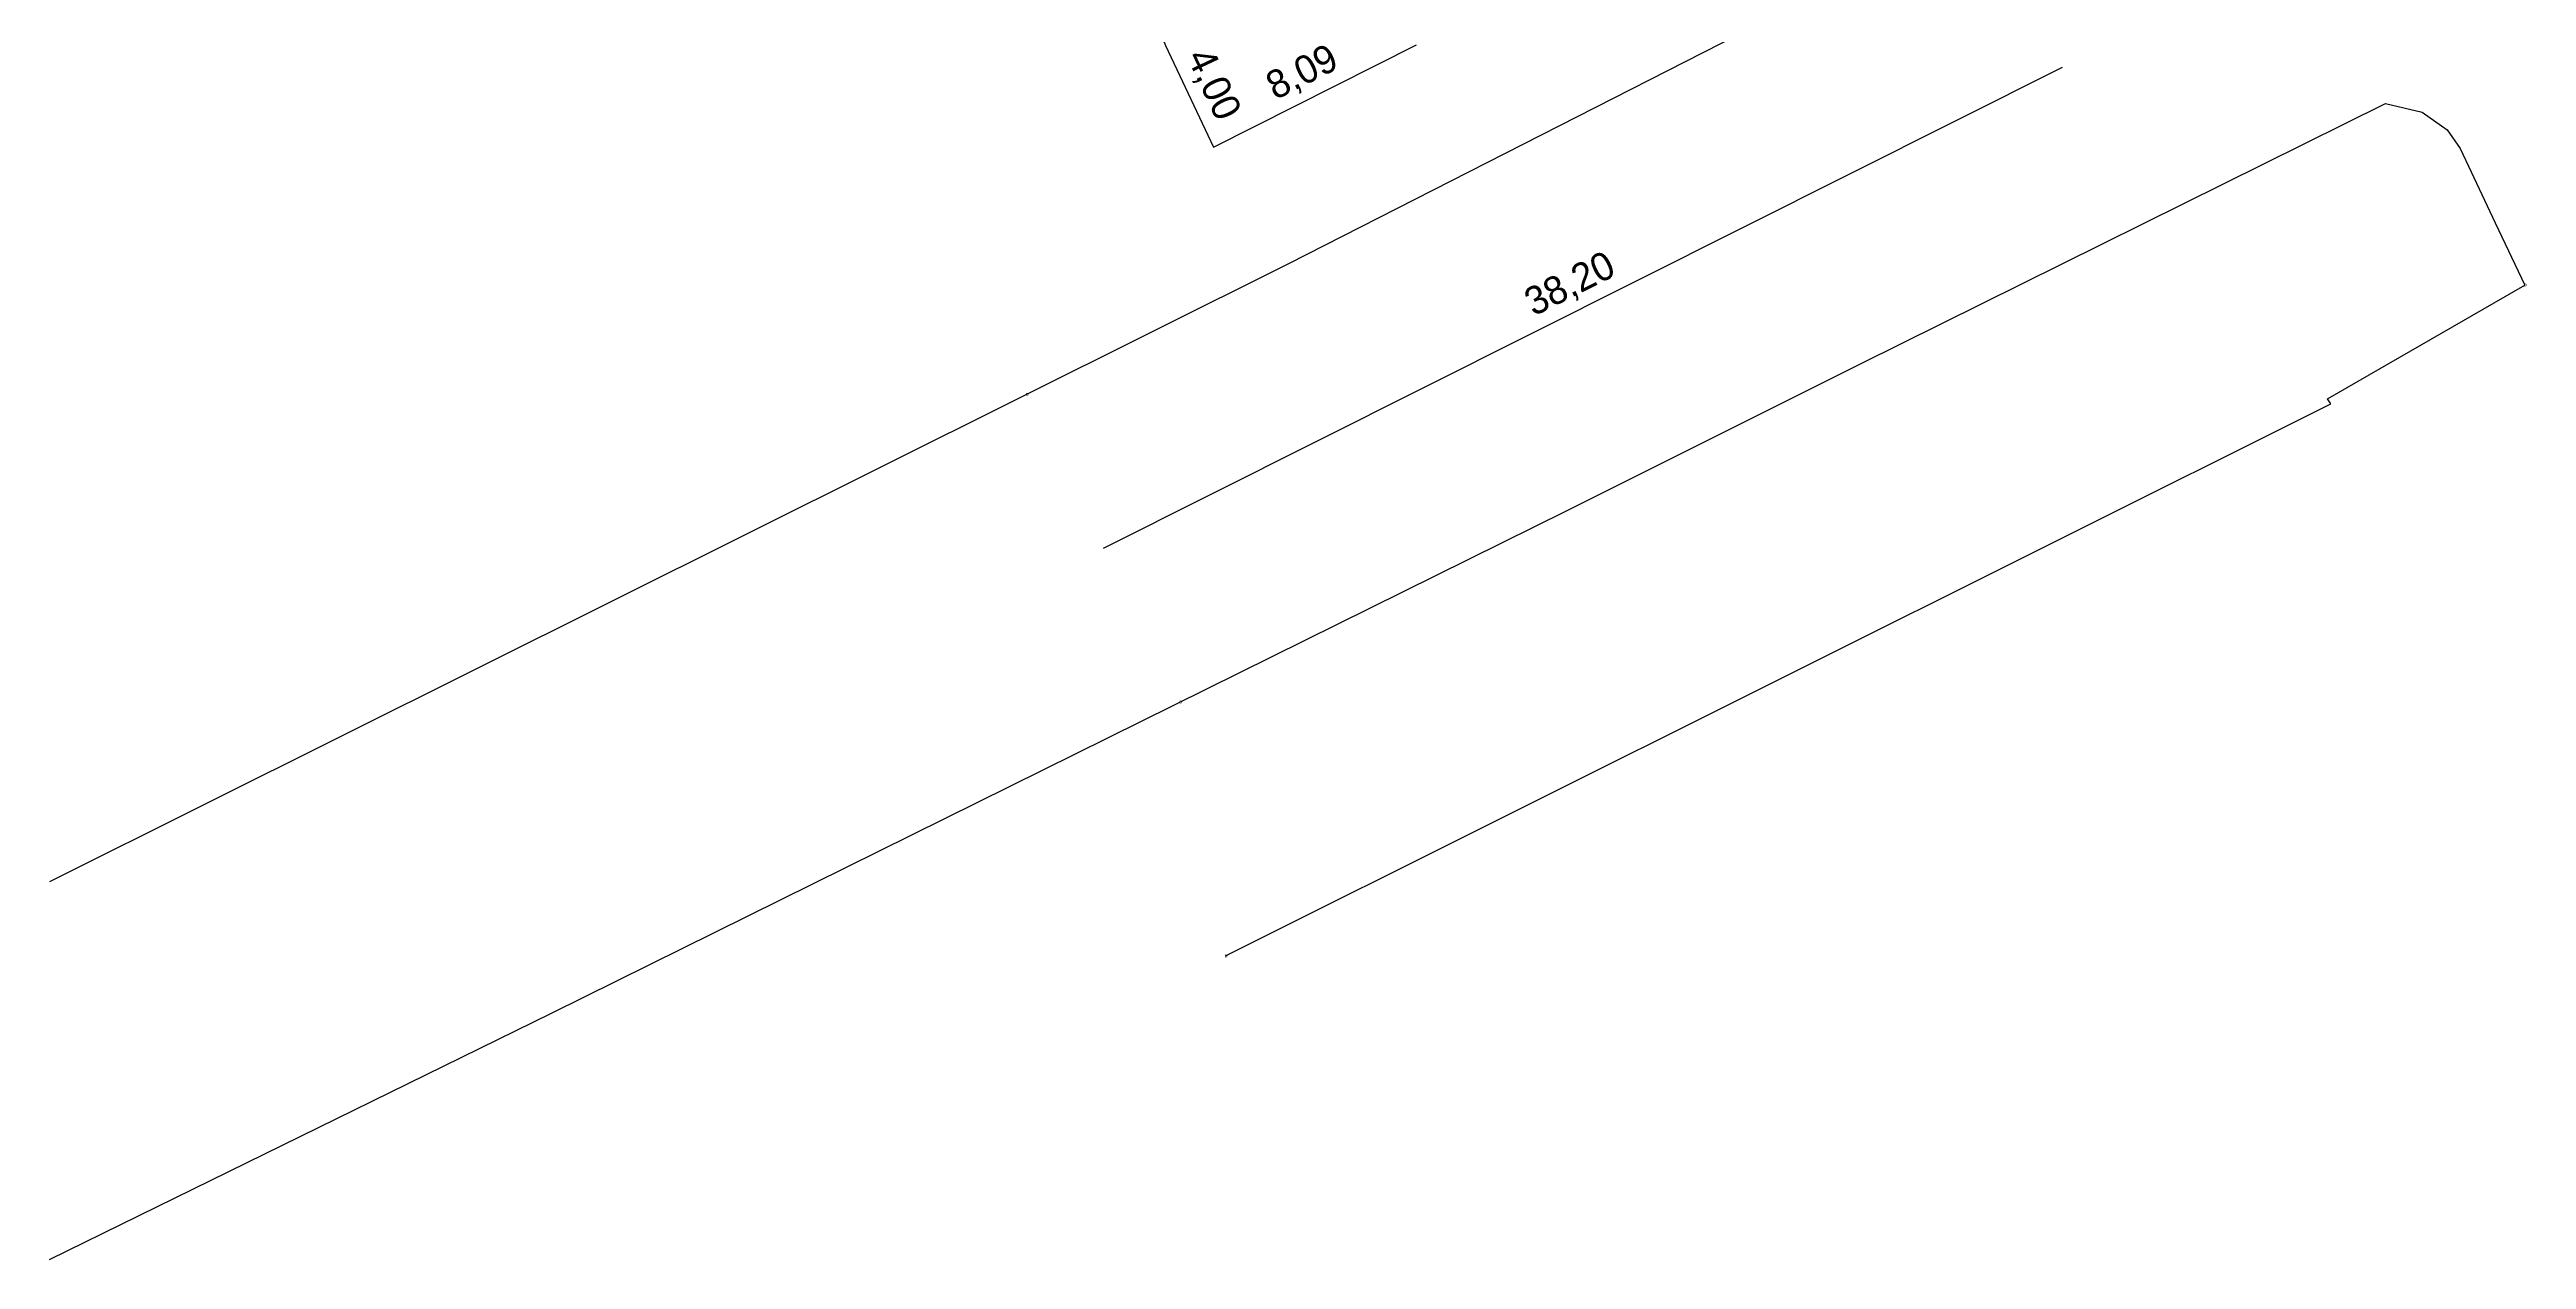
# Model space of a CAD drawing. Extents: x 551216.8 to 551304.9, y 1838827.9 to 1838917.1.
# Drawn here: x 551216.8 to 551304.9, y 1838827.9 to 1838871 of the extents above; entities that cross this region are included whole.
import ezdxf

# ---------------------------------------------------------------- set-up
doc = ezdxf.new("R2010")
doc.units = 0
for name, color, linetype in [('Level 1', 7, 'Continuous'), ('Level 10', 7, 'Continuous'), ('Level 22', 7, 'Continuous'), ('Level 23', 7, 'Continuous'), ('Level 6', 7, 'Continuous')]:
    doc.layers.add(name, color=color, linetype=linetype)

msp = doc.modelspace()

# ---------------------------------------------------------------- linework, layer by layer
at = {"layer": 'Level 10'}
msp.add_line((551254.289, 1838853.231), (551288.433, 1838870.357), dxfattribs=at)
msp.add_lwpolyline([(551237.466, 1838899.179), (551243.09, 1838894.31), (551248.76, 1838889.08), (551250.81, 1838884.79), (551256.498, 1838871.129), (551258.204, 1838867.506), (551265.431, 1838871.149)], dxfattribs=at)
at = {"layer": 'Level 22'}
for points in [[(551303.113, 1838887.961), (551303.89, 1838885.27), (551260.88, 1838863.36), (551222.28, 1838844.1), (551216.769, 1838841.354)], [(551303.113, 1838887.961), (551303.89, 1838885.27), (551260.88, 1838863.36), (551222.28, 1838844.1), (551216.769, 1838841.354)], [(551216.769, 1838827.905), (551234.64, 1838836.68), (551270.8, 1838854.57), (551281.24, 1838859.79), (551299.93, 1838869.06), (551301.23, 1838868.76), (551302.13, 1838868.13), (551302.59, 1838867.46), (551302.982, 1838866.632), (551303.839, 1838864.82), (551304.89, 1838862.6)]]:
    msp.add_lwpolyline(points, dxfattribs=at)
at = {"layer": 'Level 23'}
msp.add_lwpolyline([(551258.633, 1838838.712), (551297.98, 1838858.37), (551297.87, 1838858.55), (551304.89, 1838862.6)], dxfattribs=at)

# ---------------------------------------------------------------- texts
at = {"layer": 'Level 1'}
for p in [(551304.857, 1838862.55), (551251.524, 1838858.658), (551256.99, 1838847.704), (551258.601, 1838838.662)]:
    msp.add_text('D', height=0.1, dxfattribs=at).set_placement(p)
at = {"layer": 'Level 6'}
for s, rotation, p in [('4,00', 295.20326, (551257.239, 1838870.73)), ('8,09', 26.75025, (551260.406, 1838869.176)), ('38,20', 26.63904, (551269.605, 1838861.473))]:
    msp.add_text(s, height=1, rotation=rotation, dxfattribs=at).set_placement(p)

doc.saveas('drawing.dxf')
